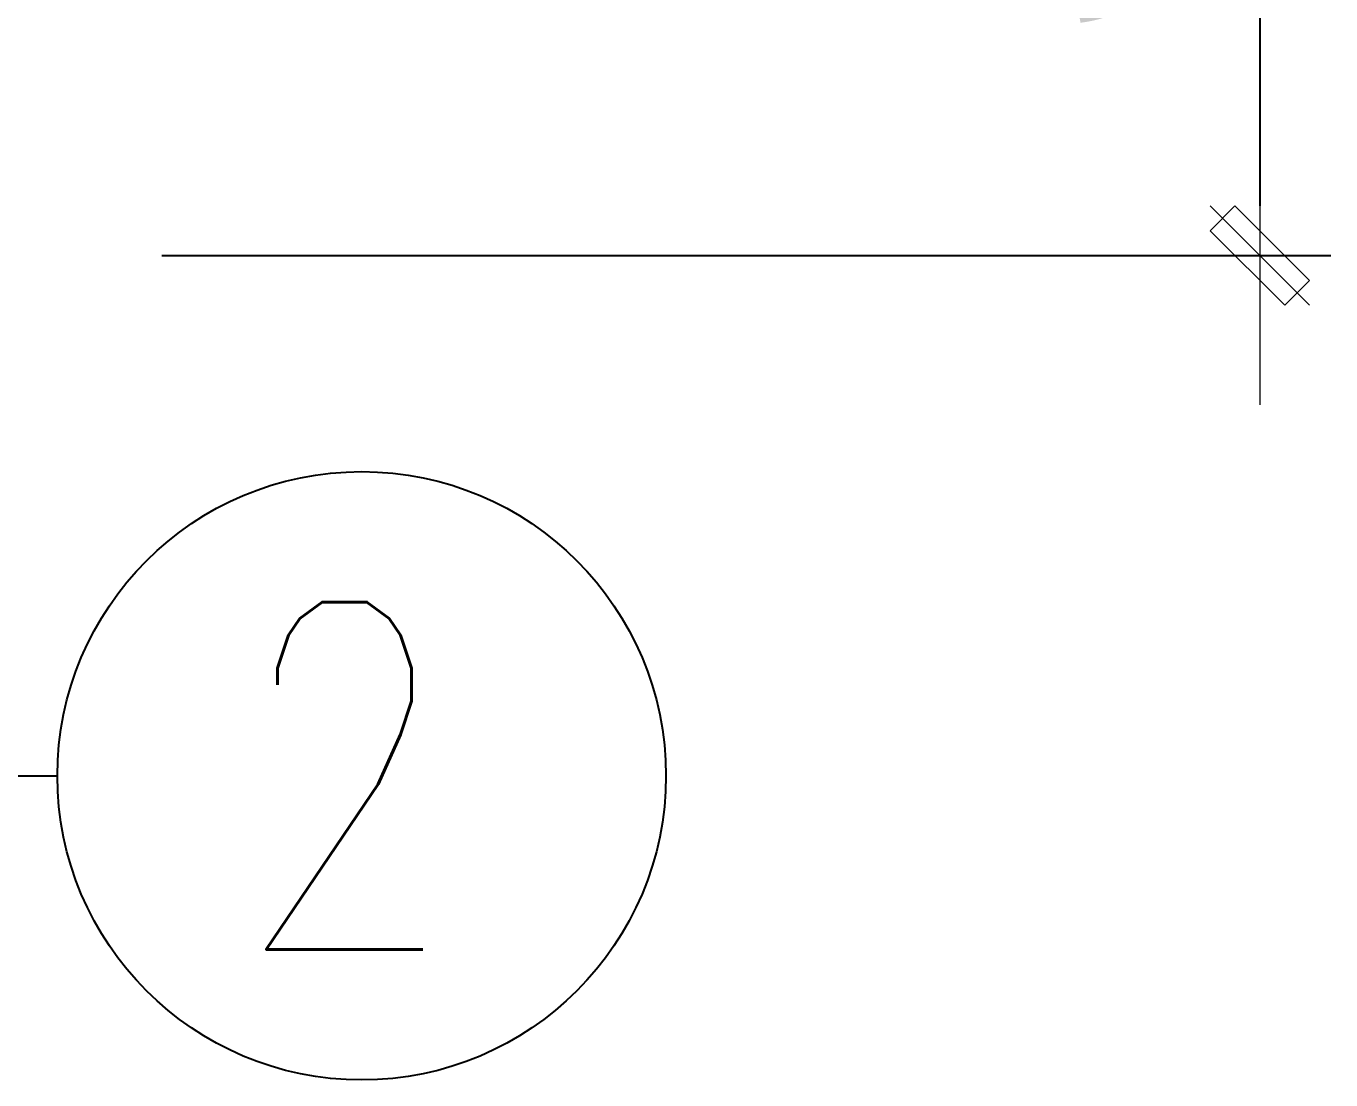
# Model space of a CAD drawing. Header units: millimetres. Extents: x -295047 to 304185, y -728047 to -308748.
# Drawn here: x -152850 to -152116, y -332641 to -332047 of the extents above; entities that cross this region are included whole.
import ezdxf
from ezdxf.enums import TextEntityAlignment as Align

# ---------------------------------------------------------------- set-up
doc = ezdxf.new("R2010")
doc.units = ezdxf.units.MM
doc.header["$MEASUREMENT"] = 0
doc.header["$PDMODE"] = 32
doc.layers.get('Defpoints').update_dxf_attribs({"color": 1})
doc.layers.add('LC Dim', color=8, linetype='Continuous', lineweight=18)
doc.layers.add('LC Text2', color=7, linetype='Continuous', lineweight=25)
doc.styles.add('HOATBIF', font='hoatbif.shx', dxfattribs={"width": 0.7})
doc.styles.add('LC 3', font='vnsimli.shx', dxfattribs={"width": 0.75})
doc.dimstyles.new('1-100', dxfattribs={"dimscale": 100, "dimtxt": 2.5, "dimasz": 0.35, "dimexe": 0.5, "dimexo": 0, "dimgap": 0.8, "dimtad": 1, "dimdec": 0, "dimzin": 0, "dimdsep": 46, "dimtxsty": 'HOATBIF', "dimblk1": 'DOT', "dimblk2": 'DOT', "dimsah": 1, "dimcen": -1, "dimdle": 1, "dimclrd": 256, "dimclre": 256, "dimclrt": 4, "dimadec": 3, "dimazin": 2, "dimtfac": 0.333333, "dimtdec": 0, "dimtix": 1, "dimtmove": 2, "dimatfit": 3, "dimldrblk": 'DOT', "dimfxl": 1, "dimtvp": 0.833333, "dimtolj": 1, "dimtzin": 0, "dimarcsym": 0})
doc.dimstyles.new('mb', dxfattribs={"dimscale": 71, "dimtxt": 2.5, "dimasz": 0.35, "dimexe": 0.5, "dimexo": 0, "dimgap": 0.8, "dimtad": 1, "dimdec": 0, "dimzin": 0, "dimdsep": 46, "dimtxsty": 'HOATBIF', "dimblk1": 'DOT', "dimblk2": 'DOT', "dimsah": 1, "dimcen": -1, "dimdle": 1, "dimclrd": 256, "dimclre": 256, "dimclrt": 4, "dimadec": 3, "dimazin": 2, "dimtfac": 0.333333, "dimtdec": 0, "dimtix": 1, "dimtmove": 2, "dimatfit": 3, "dimldrblk": 'DOT', "dimfxl": 1, "dimtvp": 0.833333, "dimtolj": 1, "dimtzin": 0, "dimarcsym": 0})

# ---------------------------------------------------------------- blocks, each defined once
blk = doc.blocks.new('DOT')
at = {"layer": 'LC Dim', "color": 4}
blk.add_line((-1, -1), (1, 1), dxfattribs=at)
at = {"layer": 'LC Dim'}
blk.add_line((-3, 0), (3, 0), dxfattribs=at)
at = {"layer": 'LC Dim', "color": 4}
blk.add_lwpolyline([(0.5, 1), (-1, -0.5), (-0.5, -1), (1, 0.5)], close=True, dxfattribs=at)
blk = doc.blocks.new('*D775')
at = {"layer": 'Defpoints', "color": 0, "ltscale": 2, "transparency": 16777216}
for p in [(-152773.5, -331676.58), (-152773.5, -332176.58), (-152155.6, -332176.58)]:
    blk.add_point(p, dxfattribs=at)
at = {"layer": 'LC Dim', "lineweight": -2, "ltscale": 2, "transparency": 16777216}
for p, q in [((-152773.5, -331676.58), (-152115.6, -331676.58)), ((-152155.6, -331704.58), (-152155.6, -332148.58)), ((-152773.5, -332176.58), (-152115.6, -332176.58))]:
    blk.add_line(p, q, dxfattribs=at)
at = {"layer": 'LC Dim', "lineweight": -2, "ltscale": 2, "transparency": 16777216, "xscale": 28, "yscale": 28, "zscale": 28}
for p, rotation in [((-152155.6, -331676.58), 90), ((-152155.6, -332176.58), 270)]:
    blk.add_blockref('DOT', p, dxfattribs=dict(at, rotation=rotation))
at = {"layer": 'LC Dim', "color": 4, "ltscale": 2, "transparency": 16777216, "insert": (-152299.6, -331926.58), "char_height": 160, "attachment_point": 5, "rotation": 90, "style": 'HOATBIF'}
blk.add_mtext('\\A1;500', dxfattribs=at)
blk = doc.blocks.new('_Dot')
at = {"color": 0, "linetype": 'ByBlock', "lineweight": -2}
blk.add_line((-0.5, 0), (-1, 0), dxfattribs=at)
at = {"color": 0, "linetype": 'ByBlock', "const_width": 0.5}
blk.add_lwpolyline([(-0.25, 0, 1), (0.25, 0, 1)], format="xyb", close=True, dxfattribs=at)

msp = doc.modelspace()

# ---------------------------------------------------------------- linework, layer by layer
at = {"layer": 'LC Text2', "ltscale": 100}
msp.add_circle((-152661.01, -332469.44), 171.22, dxfattribs=at)

# ---------------------------------------------------------------- texts
at = {"layer": 'LC Text2', "ltscale": 100, "style": 'LC 3', "width": 0.75}
msp.add_text('2', height=195.56, dxfattribs=at).set_placement((-152670.67, -332469.44), align=Align.MIDDLE_CENTER)

# ---------------------------------------------------------------- dimensions: what is measured, and where the dimension line sits
at = {"layer": 'LC Dim', "ltscale": 2}
dim = msp.add_linear_dim(base=(-152155.6, -332176.58), p1=(-152773.5, -331676.58), p2=(-152773.5, -332176.58), angle=90, dimstyle='1-100', override={"dimscale": 80, "dimtxt": 2}, dxfattribs=at)
dim.commit()
dim.dimension.update_dxf_attribs({"geometry": '*D775', "text_midpoint": (-152299.6, -331926.58)})

# ---------------------------------------------------------------- leaders
msp.add_leader([(-153759.47, -331304.09), (-153627.91, -332469.44), (-152832.23, -332469.44)], dimstyle='mb', override={"dimscale": 65}, dxfattribs=at)

doc.saveas('drawing.dxf')
